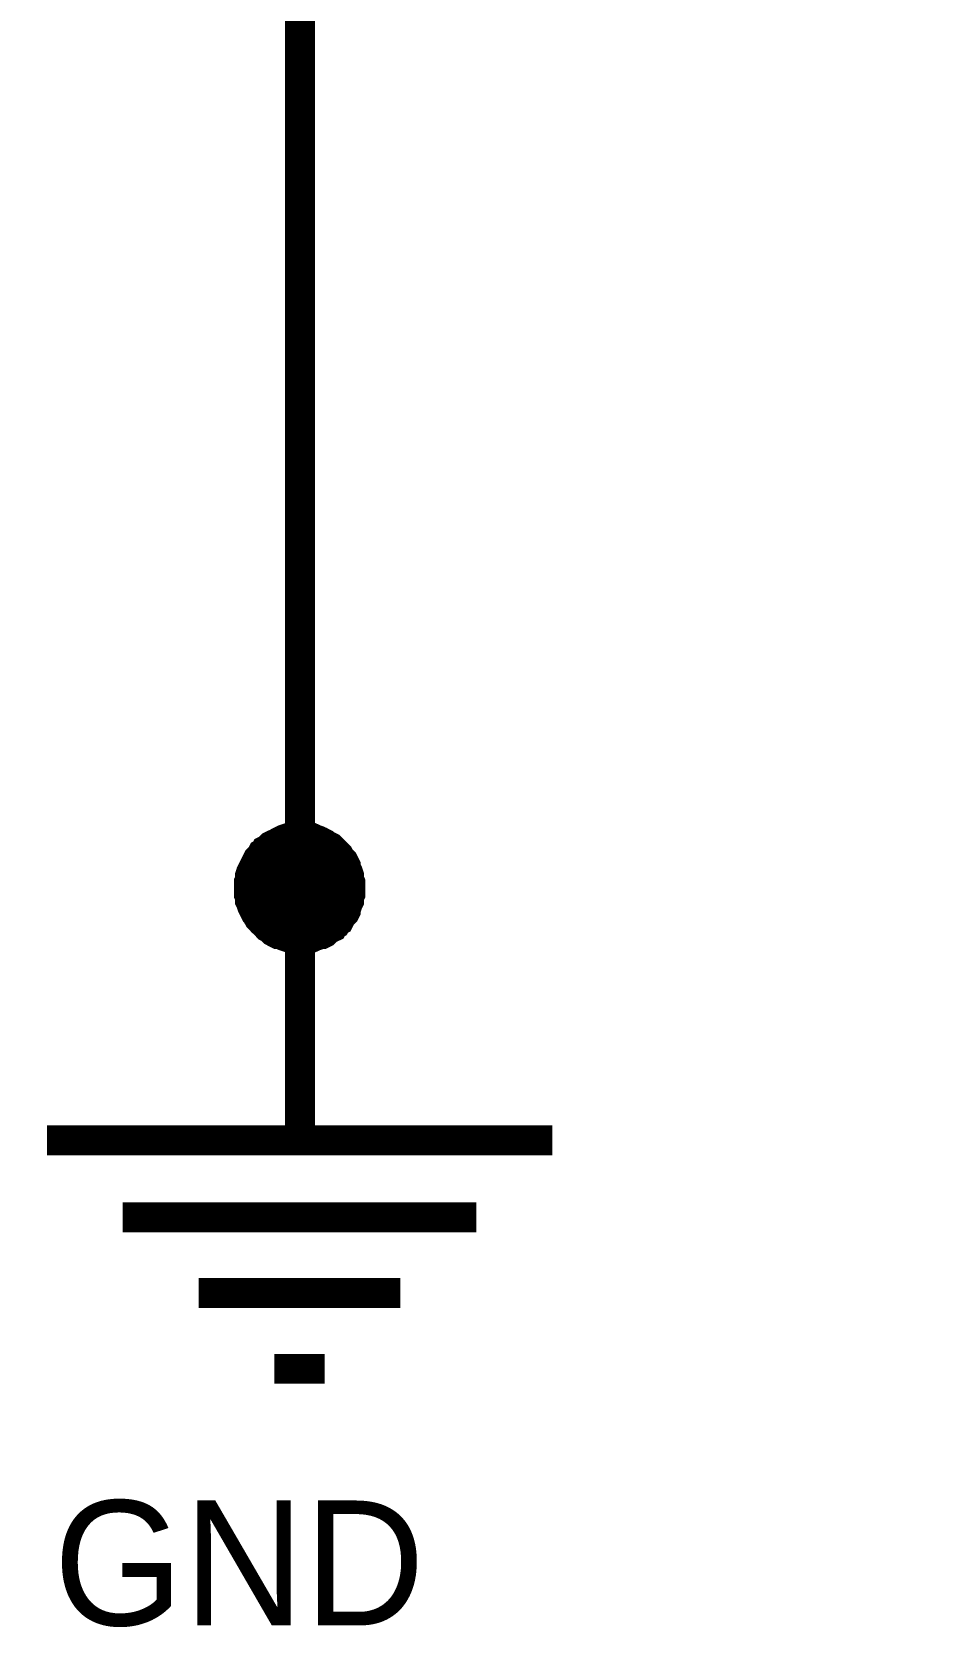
# Model space of a CAD drawing. Header units: millimetres. Extents: x 0 to 800, y 0 to 567.
# Drawn here: x 113.39 to 122.54, y 212.5 to 228.52 of the extents above; entities that cross this region are included whole.
import ezdxf

# ---------------------------------------------------------------- set-up
doc = ezdxf.new("R2010")
doc.units = ezdxf.units.MM
doc.layers.add('Sheet', color=255, linetype='Continuous')

msp = doc.modelspace()

# ---------------------------------------------------------------- linework, layer by layer
at = {"layer": 'Sheet'}
for points, const_width in [([(116.084, 219.922), (116.084, 229.263), (116.084, 229.319), (122.389, 229.319)], 0.3), ([(115.569, 219.922), (115.569, 219.945), (115.569, 219.978), (115.58, 220.001), (115.58, 220.023), (115.58, 220.045), (115.591, 220.079), (115.602, 220.101), (115.614, 220.124), (115.625, 220.146), (115.636, 220.169), (115.647, 220.191), (115.658, 220.213), (115.67, 220.225), (115.692, 220.247), (115.703, 220.269), (115.726, 220.281), (115.737, 220.303), (115.759, 220.314), (115.782, 220.337), (115.793, 220.348), (115.815, 220.359), (115.838, 220.37), (115.86, 220.381), (115.882, 220.393), (115.905, 220.404), (115.927, 220.415), (115.961, 220.426), (115.983, 220.426), (116.006, 220.426), (116.028, 220.437), (116.062, 220.437), (116.084, 220.437)], 0.3), ([(115.569, 219.922), (115.569, 219.945), (115.569, 219.978), (115.58, 220.001), (115.58, 220.023), (115.58, 220.045), (115.591, 220.079), (115.602, 220.101), (115.614, 220.124), (115.625, 220.146), (115.636, 220.169), (115.647, 220.191), (115.658, 220.213), (115.67, 220.225), (115.692, 220.247), (115.703, 220.269), (115.726, 220.281), (115.737, 220.303), (115.759, 220.314), (115.782, 220.337), (115.793, 220.348), (115.815, 220.359), (115.838, 220.37), (115.86, 220.381), (115.882, 220.393), (115.905, 220.404), (115.927, 220.415), (115.961, 220.426), (115.983, 220.426), (116.006, 220.426), (116.028, 220.437), (116.062, 220.437), (116.084, 220.437)], 0.3), ([(115.569, 219.922), (115.569, 219.945), (115.569, 219.978), (115.58, 220.001), (115.58, 220.023), (115.58, 220.045), (115.591, 220.079), (115.602, 220.101), (115.614, 220.124), (115.625, 220.146), (115.636, 220.169), (115.647, 220.191), (115.658, 220.213), (115.67, 220.225), (115.692, 220.247), (115.703, 220.269), (115.726, 220.281), (115.737, 220.303), (115.759, 220.314), (115.782, 220.337), (115.793, 220.348), (115.815, 220.359), (115.838, 220.37), (115.86, 220.381), (115.882, 220.393), (115.905, 220.404), (115.927, 220.415), (115.961, 220.426), (115.983, 220.426), (116.006, 220.426), (116.028, 220.437), (116.062, 220.437), (116.084, 220.437)], 0.3), ([(115.569, 219.922), (115.569, 219.945), (115.569, 219.978), (115.58, 220.001), (115.58, 220.023), (115.58, 220.045), (115.591, 220.079), (115.602, 220.101), (115.614, 220.124), (115.625, 220.146), (115.636, 220.169), (115.647, 220.191), (115.658, 220.213), (115.67, 220.225), (115.692, 220.247), (115.703, 220.269), (115.726, 220.281), (115.737, 220.303), (115.759, 220.314), (115.782, 220.337), (115.793, 220.348), (115.815, 220.359), (115.838, 220.37), (115.86, 220.381), (115.882, 220.393), (115.905, 220.404), (115.927, 220.415), (115.961, 220.426), (115.983, 220.426), (116.006, 220.426), (116.028, 220.437), (116.062, 220.437), (116.084, 220.437)], 0.3), ([(115.569, 219.922), (115.569, 219.945), (115.569, 219.978), (115.58, 220.001), (115.58, 220.023), (115.58, 220.045), (115.591, 220.079), (115.602, 220.101), (115.614, 220.124), (115.625, 220.146), (115.636, 220.169), (115.647, 220.191), (115.658, 220.213), (115.67, 220.225), (115.692, 220.247), (115.703, 220.269), (115.726, 220.281), (115.737, 220.303), (115.759, 220.314), (115.782, 220.337), (115.793, 220.348), (115.815, 220.359), (115.838, 220.37), (115.86, 220.381), (115.882, 220.393), (115.905, 220.404), (115.927, 220.415), (115.961, 220.426), (115.983, 220.426), (116.006, 220.426), (116.028, 220.437), (116.062, 220.437), (116.084, 220.437)], 0.3), ([(115.569, 219.922), (115.569, 219.945), (115.569, 219.978), (115.58, 220.001), (115.58, 220.023), (115.58, 220.045), (115.591, 220.079), (115.602, 220.101), (115.614, 220.124), (115.625, 220.146), (115.636, 220.169), (115.647, 220.191), (115.658, 220.213), (115.67, 220.225), (115.692, 220.247), (115.703, 220.269), (115.726, 220.281), (115.737, 220.303), (115.759, 220.314), (115.782, 220.337), (115.793, 220.348), (115.815, 220.359), (115.838, 220.37), (115.86, 220.381), (115.882, 220.393), (115.905, 220.404), (115.927, 220.415), (115.961, 220.426), (115.983, 220.426), (116.006, 220.426), (116.028, 220.437), (116.062, 220.437), (116.084, 220.437)], 0.3), ([(115.569, 219.922), (115.569, 219.945), (115.569, 219.978), (115.58, 220.001), (115.58, 220.023), (115.58, 220.045), (115.591, 220.079), (115.602, 220.101), (115.614, 220.124), (115.625, 220.146), (115.636, 220.169), (115.647, 220.191), (115.658, 220.213), (115.67, 220.225), (115.692, 220.247), (115.703, 220.269), (115.726, 220.281), (115.737, 220.303), (115.759, 220.314), (115.782, 220.337), (115.793, 220.348), (115.815, 220.359), (115.838, 220.37), (115.86, 220.381), (115.882, 220.393), (115.905, 220.404), (115.927, 220.415), (115.961, 220.426), (115.983, 220.426), (116.006, 220.426), (116.028, 220.437), (116.062, 220.437), (116.084, 220.437)], 0.0991), ([(115.569, 219.922), (115.569, 219.945), (115.569, 219.978), (115.58, 220.001), (115.58, 220.023), (115.58, 220.045), (115.591, 220.079), (115.602, 220.101), (115.614, 220.124), (115.625, 220.146), (115.636, 220.169), (115.647, 220.191), (115.658, 220.213), (115.67, 220.225), (115.692, 220.247), (115.703, 220.269), (115.726, 220.281), (115.737, 220.303), (115.759, 220.314), (115.782, 220.337), (115.793, 220.348), (115.815, 220.359), (115.838, 220.37), (115.86, 220.381), (115.882, 220.393), (115.905, 220.404), (115.927, 220.415), (115.961, 220.426), (115.983, 220.426), (116.006, 220.426), (116.028, 220.437), (116.062, 220.437), (116.084, 220.437)], 0.0991), ([(115.569, 219.922), (115.569, 219.945), (115.569, 219.978), (115.58, 220.001), (115.58, 220.023), (115.58, 220.045), (115.591, 220.079), (115.602, 220.101), (115.614, 220.124), (115.625, 220.146), (115.636, 220.169), (115.647, 220.191), (115.658, 220.213), (115.67, 220.225), (115.692, 220.247), (115.703, 220.269), (115.726, 220.281), (115.737, 220.303), (115.759, 220.314), (115.782, 220.337), (115.793, 220.348), (115.815, 220.359), (115.838, 220.37), (115.86, 220.381), (115.882, 220.393), (115.905, 220.404), (115.927, 220.415), (115.961, 220.426), (115.983, 220.426), (116.006, 220.426), (116.028, 220.437), (116.062, 220.437), (116.084, 220.437)], 0.0991), ([(115.569, 219.922), (115.569, 219.945), (115.569, 219.978), (115.58, 220.001), (115.58, 220.023), (115.58, 220.045), (115.591, 220.079), (115.602, 220.101), (115.614, 220.124), (115.625, 220.146), (115.636, 220.169), (115.647, 220.191), (115.658, 220.213), (115.67, 220.225), (115.692, 220.247), (115.703, 220.269), (115.726, 220.281), (115.737, 220.303), (115.759, 220.314), (115.782, 220.337), (115.793, 220.348), (115.815, 220.359), (115.838, 220.37), (115.86, 220.381), (115.882, 220.393), (115.905, 220.404), (115.927, 220.415), (115.961, 220.426), (115.983, 220.426), (116.006, 220.426), (116.028, 220.437), (116.062, 220.437), (116.084, 220.437)], 0.0991), ([(115.569, 219.922), (115.569, 219.945), (115.569, 219.978), (115.58, 220.001), (115.58, 220.023), (115.58, 220.045), (115.591, 220.079), (115.602, 220.101), (115.614, 220.124), (115.625, 220.146), (115.636, 220.169), (115.647, 220.191), (115.658, 220.213), (115.67, 220.225), (115.692, 220.247), (115.703, 220.269), (115.726, 220.281), (115.737, 220.303), (115.759, 220.314), (115.782, 220.337), (115.793, 220.348), (115.815, 220.359), (115.838, 220.37), (115.86, 220.381), (115.882, 220.393), (115.905, 220.404), (115.927, 220.415), (115.961, 220.426), (115.983, 220.426), (116.006, 220.426), (116.028, 220.437), (116.062, 220.437), (116.084, 220.437)], 0.0991), ([(115.569, 219.922), (115.569, 219.945), (115.569, 219.978), (115.58, 220.001), (115.58, 220.023), (115.58, 220.045), (115.591, 220.079), (115.602, 220.101), (115.614, 220.124), (115.625, 220.146), (115.636, 220.169), (115.647, 220.191), (115.658, 220.213), (115.67, 220.225), (115.692, 220.247), (115.703, 220.269), (115.726, 220.281), (115.737, 220.303), (115.759, 220.314), (115.782, 220.337), (115.793, 220.348), (115.815, 220.359), (115.838, 220.37), (115.86, 220.381), (115.882, 220.393), (115.905, 220.404), (115.927, 220.415), (115.961, 220.426), (115.983, 220.426), (116.006, 220.426), (116.028, 220.437), (116.062, 220.437), (116.084, 220.437)], 0.0991), ([(116.084, 220.437), (116.084, 220.437)], 0.3), ([(116.084, 220.437), (116.106, 220.437), (116.14, 220.437), (116.162, 220.426), (116.185, 220.426), (116.207, 220.426), (116.23, 220.415), (116.263, 220.404), (116.286, 220.393), (116.308, 220.381), (116.33, 220.37), (116.342, 220.359), (116.364, 220.348), (116.386, 220.337), (116.409, 220.314), (116.42, 220.303), (116.442, 220.281), (116.454, 220.269), (116.476, 220.247), (116.487, 220.225), (116.498, 220.213), (116.521, 220.191), (116.532, 220.169), (116.543, 220.146), (116.543, 220.124), (116.554, 220.101), (116.566, 220.079), (116.577, 220.045), (116.577, 220.023), (116.577, 220.001), (116.588, 219.978), (116.588, 219.945), (116.588, 219.922)], 0.3), ([(116.084, 220.437), (116.084, 220.437)], 0.3), ([(116.084, 220.437), (116.106, 220.437), (116.14, 220.437), (116.162, 220.426), (116.185, 220.426), (116.207, 220.426), (116.23, 220.415), (116.263, 220.404), (116.286, 220.393), (116.308, 220.381), (116.33, 220.37), (116.342, 220.359), (116.364, 220.348), (116.386, 220.337), (116.409, 220.314), (116.42, 220.303), (116.442, 220.281), (116.454, 220.269), (116.476, 220.247), (116.487, 220.225), (116.498, 220.213), (116.521, 220.191), (116.532, 220.169), (116.543, 220.146), (116.543, 220.124), (116.554, 220.101), (116.566, 220.079), (116.577, 220.045), (116.577, 220.023), (116.577, 220.001), (116.588, 219.978), (116.588, 219.945), (116.588, 219.922)], 0.3), ([(116.084, 220.437), (116.084, 220.437)], 0.3), ([(116.084, 220.437), (116.106, 220.437), (116.14, 220.437), (116.162, 220.426), (116.185, 220.426), (116.207, 220.426), (116.23, 220.415), (116.263, 220.404), (116.286, 220.393), (116.308, 220.381), (116.33, 220.37), (116.342, 220.359), (116.364, 220.348), (116.386, 220.337), (116.409, 220.314), (116.42, 220.303), (116.442, 220.281), (116.454, 220.269), (116.476, 220.247), (116.487, 220.225), (116.498, 220.213), (116.521, 220.191), (116.532, 220.169), (116.543, 220.146), (116.543, 220.124), (116.554, 220.101), (116.566, 220.079), (116.577, 220.045), (116.577, 220.023), (116.577, 220.001), (116.588, 219.978), (116.588, 219.945), (116.588, 219.922)], 0.3), ([(116.084, 220.437), (116.084, 220.437)], 0.3), ([(116.084, 220.437), (116.106, 220.437), (116.14, 220.437), (116.162, 220.426), (116.185, 220.426), (116.207, 220.426), (116.23, 220.415), (116.263, 220.404), (116.286, 220.393), (116.308, 220.381), (116.33, 220.37), (116.342, 220.359), (116.364, 220.348), (116.386, 220.337), (116.409, 220.314), (116.42, 220.303), (116.442, 220.281), (116.454, 220.269), (116.476, 220.247), (116.487, 220.225), (116.498, 220.213), (116.521, 220.191), (116.532, 220.169), (116.543, 220.146), (116.543, 220.124), (116.554, 220.101), (116.566, 220.079), (116.577, 220.045), (116.577, 220.023), (116.577, 220.001), (116.588, 219.978), (116.588, 219.945), (116.588, 219.922)], 0.3), ([(116.084, 220.437), (116.084, 220.437)], 0.3), ([(116.084, 220.437), (116.106, 220.437), (116.14, 220.437), (116.162, 220.426), (116.185, 220.426), (116.207, 220.426), (116.23, 220.415), (116.263, 220.404), (116.286, 220.393), (116.308, 220.381), (116.33, 220.37), (116.342, 220.359), (116.364, 220.348), (116.386, 220.337), (116.409, 220.314), (116.42, 220.303), (116.442, 220.281), (116.454, 220.269), (116.476, 220.247), (116.487, 220.225), (116.498, 220.213), (116.521, 220.191), (116.532, 220.169), (116.543, 220.146), (116.543, 220.124), (116.554, 220.101), (116.566, 220.079), (116.577, 220.045), (116.577, 220.023), (116.577, 220.001), (116.588, 219.978), (116.588, 219.945), (116.588, 219.922)], 0.3), ([(116.084, 220.437), (116.084, 220.437)], 0.3), ([(116.084, 220.437), (116.106, 220.437), (116.14, 220.437), (116.162, 220.426), (116.185, 220.426), (116.207, 220.426), (116.23, 220.415), (116.263, 220.404), (116.286, 220.393), (116.308, 220.381), (116.33, 220.37), (116.342, 220.359), (116.364, 220.348), (116.386, 220.337), (116.409, 220.314), (116.42, 220.303), (116.442, 220.281), (116.454, 220.269), (116.476, 220.247), (116.487, 220.225), (116.498, 220.213), (116.521, 220.191), (116.532, 220.169), (116.543, 220.146), (116.543, 220.124), (116.554, 220.101), (116.566, 220.079), (116.577, 220.045), (116.577, 220.023), (116.577, 220.001), (116.588, 219.978), (116.588, 219.945), (116.588, 219.922)], 0.3), ([(116.084, 220.437), (116.084, 220.437)], 0.0991), ([(116.084, 220.437), (116.106, 220.437), (116.14, 220.437), (116.162, 220.426), (116.185, 220.426), (116.207, 220.426), (116.23, 220.415), (116.263, 220.404), (116.286, 220.393), (116.308, 220.381), (116.33, 220.37), (116.342, 220.359), (116.364, 220.348), (116.386, 220.337), (116.409, 220.314), (116.42, 220.303), (116.442, 220.281), (116.454, 220.269), (116.476, 220.247), (116.487, 220.225), (116.498, 220.213), (116.521, 220.191), (116.532, 220.169), (116.543, 220.146), (116.543, 220.124), (116.554, 220.101), (116.566, 220.079), (116.577, 220.045), (116.577, 220.023), (116.577, 220.001), (116.588, 219.978), (116.588, 219.945), (116.588, 219.922)], 0.0991), ([(116.084, 220.437), (116.084, 220.437)], 0.0991), ([(116.084, 220.437), (116.106, 220.437), (116.14, 220.437), (116.162, 220.426), (116.185, 220.426), (116.207, 220.426), (116.23, 220.415), (116.263, 220.404), (116.286, 220.393), (116.308, 220.381), (116.33, 220.37), (116.342, 220.359), (116.364, 220.348), (116.386, 220.337), (116.409, 220.314), (116.42, 220.303), (116.442, 220.281), (116.454, 220.269), (116.476, 220.247), (116.487, 220.225), (116.498, 220.213), (116.521, 220.191), (116.532, 220.169), (116.543, 220.146), (116.543, 220.124), (116.554, 220.101), (116.566, 220.079), (116.577, 220.045), (116.577, 220.023), (116.577, 220.001), (116.588, 219.978), (116.588, 219.945), (116.588, 219.922)], 0.0991), ([(116.084, 220.437), (116.084, 220.437)], 0.0991), ([(116.084, 220.437), (116.106, 220.437), (116.14, 220.437), (116.162, 220.426), (116.185, 220.426), (116.207, 220.426), (116.23, 220.415), (116.263, 220.404), (116.286, 220.393), (116.308, 220.381), (116.33, 220.37), (116.342, 220.359), (116.364, 220.348), (116.386, 220.337), (116.409, 220.314), (116.42, 220.303), (116.442, 220.281), (116.454, 220.269), (116.476, 220.247), (116.487, 220.225), (116.498, 220.213), (116.521, 220.191), (116.532, 220.169), (116.543, 220.146), (116.543, 220.124), (116.554, 220.101), (116.566, 220.079), (116.577, 220.045), (116.577, 220.023), (116.577, 220.001), (116.588, 219.978), (116.588, 219.945), (116.588, 219.922)], 0.0991), ([(116.084, 220.437), (116.084, 220.437)], 0.0991), ([(116.084, 220.437), (116.106, 220.437), (116.14, 220.437), (116.162, 220.426), (116.185, 220.426), (116.207, 220.426), (116.23, 220.415), (116.263, 220.404), (116.286, 220.393), (116.308, 220.381), (116.33, 220.37), (116.342, 220.359), (116.364, 220.348), (116.386, 220.337), (116.409, 220.314), (116.42, 220.303), (116.442, 220.281), (116.454, 220.269), (116.476, 220.247), (116.487, 220.225), (116.498, 220.213), (116.521, 220.191), (116.532, 220.169), (116.543, 220.146), (116.543, 220.124), (116.554, 220.101), (116.566, 220.079), (116.577, 220.045), (116.577, 220.023), (116.577, 220.001), (116.588, 219.978), (116.588, 219.945), (116.588, 219.922)], 0.0991), ([(116.084, 220.437), (116.084, 220.437)], 0.0991), ([(116.084, 220.437), (116.106, 220.437), (116.14, 220.437), (116.162, 220.426), (116.185, 220.426), (116.207, 220.426), (116.23, 220.415), (116.263, 220.404), (116.286, 220.393), (116.308, 220.381), (116.33, 220.37), (116.342, 220.359), (116.364, 220.348), (116.386, 220.337), (116.409, 220.314), (116.42, 220.303), (116.442, 220.281), (116.454, 220.269), (116.476, 220.247), (116.487, 220.225), (116.498, 220.213), (116.521, 220.191), (116.532, 220.169), (116.543, 220.146), (116.543, 220.124), (116.554, 220.101), (116.566, 220.079), (116.577, 220.045), (116.577, 220.023), (116.577, 220.001), (116.588, 219.978), (116.588, 219.945), (116.588, 219.922)], 0.0991), ([(116.084, 220.437), (116.084, 220.437)], 0.0991), ([(116.084, 220.437), (116.106, 220.437), (116.14, 220.437), (116.162, 220.426), (116.185, 220.426), (116.207, 220.426), (116.23, 220.415), (116.263, 220.404), (116.286, 220.393), (116.308, 220.381), (116.33, 220.37), (116.342, 220.359), (116.364, 220.348), (116.386, 220.337), (116.409, 220.314), (116.42, 220.303), (116.442, 220.281), (116.454, 220.269), (116.476, 220.247), (116.487, 220.225), (116.498, 220.213), (116.521, 220.191), (116.532, 220.169), (116.543, 220.146), (116.543, 220.124), (116.554, 220.101), (116.566, 220.079), (116.577, 220.045), (116.577, 220.023), (116.577, 220.001), (116.588, 219.978), (116.588, 219.945), (116.588, 219.922)], 0.0991), ([(116.084, 219.418), (116.062, 219.418), (116.028, 219.418), (116.006, 219.43), (115.983, 219.43), (115.961, 219.43), (115.927, 219.441), (115.905, 219.452), (115.882, 219.463), (115.86, 219.463), (115.838, 219.474), (115.815, 219.486), (115.793, 219.508), (115.782, 219.519), (115.759, 219.53), (115.737, 219.553), (115.726, 219.564), (115.703, 219.586), (115.692, 219.598), (115.67, 219.62), (115.658, 219.642), (115.647, 219.665), (115.636, 219.676), (115.625, 219.698), (115.614, 219.721), (115.602, 219.743), (115.591, 219.777), (115.58, 219.799), (115.58, 219.821), (115.58, 219.844), (115.569, 219.866), (115.569, 219.9), (115.569, 219.922)], 0.3), ([(115.569, 219.922), (115.569, 219.922)], 0.3), ([(116.084, 219.418), (116.062, 219.418), (116.028, 219.418), (116.006, 219.43), (115.983, 219.43), (115.961, 219.43), (115.927, 219.441), (115.905, 219.452), (115.882, 219.463), (115.86, 219.463), (115.838, 219.474), (115.815, 219.486), (115.793, 219.508), (115.782, 219.519), (115.759, 219.53), (115.737, 219.553), (115.726, 219.564), (115.703, 219.586), (115.692, 219.598), (115.67, 219.62), (115.658, 219.642), (115.647, 219.665), (115.636, 219.676), (115.625, 219.698), (115.614, 219.721), (115.602, 219.743), (115.591, 219.777), (115.58, 219.799), (115.58, 219.821), (115.58, 219.844), (115.569, 219.866), (115.569, 219.9), (115.569, 219.922)], 0.3), ([(115.569, 219.922), (115.569, 219.922)], 0.3), ([(116.084, 219.418), (116.062, 219.418), (116.028, 219.418), (116.006, 219.43), (115.983, 219.43), (115.961, 219.43), (115.927, 219.441), (115.905, 219.452), (115.882, 219.463), (115.86, 219.463), (115.838, 219.474), (115.815, 219.486), (115.793, 219.508), (115.782, 219.519), (115.759, 219.53), (115.737, 219.553), (115.726, 219.564), (115.703, 219.586), (115.692, 219.598), (115.67, 219.62), (115.658, 219.642), (115.647, 219.665), (115.636, 219.676), (115.625, 219.698), (115.614, 219.721), (115.602, 219.743), (115.591, 219.777), (115.58, 219.799), (115.58, 219.821), (115.58, 219.844), (115.569, 219.866), (115.569, 219.9), (115.569, 219.922)], 0.3), ([(115.569, 219.922), (115.569, 219.922)], 0.3), ([(116.084, 219.418), (116.062, 219.418), (116.028, 219.418), (116.006, 219.43), (115.983, 219.43), (115.961, 219.43), (115.927, 219.441), (115.905, 219.452), (115.882, 219.463), (115.86, 219.463), (115.838, 219.474), (115.815, 219.486), (115.793, 219.508), (115.782, 219.519), (115.759, 219.53), (115.737, 219.553), (115.726, 219.564), (115.703, 219.586), (115.692, 219.598), (115.67, 219.62), (115.658, 219.642), (115.647, 219.665), (115.636, 219.676), (115.625, 219.698), (115.614, 219.721), (115.602, 219.743), (115.591, 219.777), (115.58, 219.799), (115.58, 219.821), (115.58, 219.844), (115.569, 219.866), (115.569, 219.9), (115.569, 219.922)], 0.3), ([(115.569, 219.922), (115.569, 219.922)], 0.3), ([(116.084, 219.418), (116.062, 219.418), (116.028, 219.418), (116.006, 219.43), (115.983, 219.43), (115.961, 219.43), (115.927, 219.441), (115.905, 219.452), (115.882, 219.463), (115.86, 219.463), (115.838, 219.474), (115.815, 219.486), (115.793, 219.508), (115.782, 219.519), (115.759, 219.53), (115.737, 219.553), (115.726, 219.564), (115.703, 219.586), (115.692, 219.598), (115.67, 219.62), (115.658, 219.642), (115.647, 219.665), (115.636, 219.676), (115.625, 219.698), (115.614, 219.721), (115.602, 219.743), (115.591, 219.777), (115.58, 219.799), (115.58, 219.821), (115.58, 219.844), (115.569, 219.866), (115.569, 219.9), (115.569, 219.922)], 0.3), ([(115.569, 219.922), (115.569, 219.922)], 0.3), ([(116.084, 219.418), (116.062, 219.418), (116.028, 219.418), (116.006, 219.43), (115.983, 219.43), (115.961, 219.43), (115.927, 219.441), (115.905, 219.452), (115.882, 219.463), (115.86, 219.463), (115.838, 219.474), (115.815, 219.486), (115.793, 219.508), (115.782, 219.519), (115.759, 219.53), (115.737, 219.553), (115.726, 219.564), (115.703, 219.586), (115.692, 219.598), (115.67, 219.62), (115.658, 219.642), (115.647, 219.665), (115.636, 219.676), (115.625, 219.698), (115.614, 219.721), (115.602, 219.743), (115.591, 219.777), (115.58, 219.799), (115.58, 219.821), (115.58, 219.844), (115.569, 219.866), (115.569, 219.9), (115.569, 219.922)], 0.3), ([(115.569, 219.922), (115.569, 219.922)], 0.3), ([(116.084, 219.418), (116.062, 219.418), (116.028, 219.418), (116.006, 219.43), (115.983, 219.43), (115.961, 219.43), (115.927, 219.441), (115.905, 219.452), (115.882, 219.463), (115.86, 219.463), (115.838, 219.474), (115.815, 219.486), (115.793, 219.508), (115.782, 219.519), (115.759, 219.53), (115.737, 219.553), (115.726, 219.564), (115.703, 219.586), (115.692, 219.598), (115.67, 219.62), (115.658, 219.642), (115.647, 219.665), (115.636, 219.676), (115.625, 219.698), (115.614, 219.721), (115.602, 219.743), (115.591, 219.777), (115.58, 219.799), (115.58, 219.821), (115.58, 219.844), (115.569, 219.866), (115.569, 219.9), (115.569, 219.922)], 0.0991), ([(115.569, 219.922), (115.569, 219.922)], 0.0991), ([(116.084, 219.418), (116.062, 219.418), (116.028, 219.418), (116.006, 219.43), (115.983, 219.43), (115.961, 219.43), (115.927, 219.441), (115.905, 219.452), (115.882, 219.463), (115.86, 219.463), (115.838, 219.474), (115.815, 219.486), (115.793, 219.508), (115.782, 219.519), (115.759, 219.53), (115.737, 219.553), (115.726, 219.564), (115.703, 219.586), (115.692, 219.598), (115.67, 219.62), (115.658, 219.642), (115.647, 219.665), (115.636, 219.676), (115.625, 219.698), (115.614, 219.721), (115.602, 219.743), (115.591, 219.777), (115.58, 219.799), (115.58, 219.821), (115.58, 219.844), (115.569, 219.866), (115.569, 219.9), (115.569, 219.922)], 0.0991), ([(115.569, 219.922), (115.569, 219.922)], 0.0991), ([(116.084, 219.418), (116.062, 219.418), (116.028, 219.418), (116.006, 219.43), (115.983, 219.43), (115.961, 219.43), (115.927, 219.441), (115.905, 219.452), (115.882, 219.463), (115.86, 219.463), (115.838, 219.474), (115.815, 219.486), (115.793, 219.508), (115.782, 219.519), (115.759, 219.53), (115.737, 219.553), (115.726, 219.564), (115.703, 219.586), (115.692, 219.598), (115.67, 219.62), (115.658, 219.642), (115.647, 219.665), (115.636, 219.676), (115.625, 219.698), (115.614, 219.721), (115.602, 219.743), (115.591, 219.777), (115.58, 219.799), (115.58, 219.821), (115.58, 219.844), (115.569, 219.866), (115.569, 219.9), (115.569, 219.922)], 0.0991), ([(115.569, 219.922), (115.569, 219.922)], 0.0991), ([(116.084, 219.418), (116.062, 219.418), (116.028, 219.418), (116.006, 219.43), (115.983, 219.43), (115.961, 219.43), (115.927, 219.441), (115.905, 219.452), (115.882, 219.463), (115.86, 219.463), (115.838, 219.474), (115.815, 219.486), (115.793, 219.508), (115.782, 219.519), (115.759, 219.53), (115.737, 219.553), (115.726, 219.564), (115.703, 219.586), (115.692, 219.598), (115.67, 219.62), (115.658, 219.642), (115.647, 219.665), (115.636, 219.676), (115.625, 219.698), (115.614, 219.721), (115.602, 219.743), (115.591, 219.777), (115.58, 219.799), (115.58, 219.821), (115.58, 219.844), (115.569, 219.866), (115.569, 219.9), (115.569, 219.922)], 0.0991), ([(115.569, 219.922), (115.569, 219.922)], 0.0991), ([(116.084, 219.418), (116.062, 219.418), (116.028, 219.418), (116.006, 219.43), (115.983, 219.43), (115.961, 219.43), (115.927, 219.441), (115.905, 219.452), (115.882, 219.463), (115.86, 219.463), (115.838, 219.474), (115.815, 219.486), (115.793, 219.508), (115.782, 219.519), (115.759, 219.53), (115.737, 219.553), (115.726, 219.564), (115.703, 219.586), (115.692, 219.598), (115.67, 219.62), (115.658, 219.642), (115.647, 219.665), (115.636, 219.676), (115.625, 219.698), (115.614, 219.721), (115.602, 219.743), (115.591, 219.777), (115.58, 219.799), (115.58, 219.821), (115.58, 219.844), (115.569, 219.866), (115.569, 219.9), (115.569, 219.922)], 0.0991), ([(115.569, 219.922), (115.569, 219.922)], 0.0991), ([(116.084, 219.418), (116.062, 219.418), (116.028, 219.418), (116.006, 219.43), (115.983, 219.43), (115.961, 219.43), (115.927, 219.441), (115.905, 219.452), (115.882, 219.463), (115.86, 219.463), (115.838, 219.474), (115.815, 219.486), (115.793, 219.508), (115.782, 219.519), (115.759, 219.53), (115.737, 219.553), (115.726, 219.564), (115.703, 219.586), (115.692, 219.598), (115.67, 219.62), (115.658, 219.642), (115.647, 219.665), (115.636, 219.676), (115.625, 219.698), (115.614, 219.721), (115.602, 219.743), (115.591, 219.777), (115.58, 219.799), (115.58, 219.821), (115.58, 219.844), (115.569, 219.866), (115.569, 219.9), (115.569, 219.922)], 0.0991), ([(115.569, 219.922), (115.569, 219.922)], 0.0991), ([(116.084, 219.922), (116.084, 217.391)], 0.3), ([(116.588, 219.922), (116.588, 219.9), (116.588, 219.866), (116.577, 219.844), (116.577, 219.821), (116.577, 219.799), (116.566, 219.777), (116.554, 219.743), (116.543, 219.721), (116.543, 219.698), (116.532, 219.676), (116.521, 219.665), (116.498, 219.642), (116.487, 219.62), (116.476, 219.598), (116.454, 219.586), (116.442, 219.564), (116.42, 219.553), (116.409, 219.53), (116.386, 219.519), (116.364, 219.508), (116.342, 219.486), (116.33, 219.474), (116.308, 219.463), (116.286, 219.463), (116.263, 219.452), (116.23, 219.441), (116.207, 219.43), (116.185, 219.43), (116.162, 219.43), (116.14, 219.418), (116.106, 219.418), (116.084, 219.418)], 0.3), ([(116.084, 219.922), (116.084, 217.391)], 0.3), ([(116.588, 219.922), (116.588, 219.9), (116.588, 219.866), (116.577, 219.844), (116.577, 219.821), (116.577, 219.799), (116.566, 219.777), (116.554, 219.743), (116.543, 219.721), (116.543, 219.698), (116.532, 219.676), (116.521, 219.665), (116.498, 219.642), (116.487, 219.62), (116.476, 219.598), (116.454, 219.586), (116.442, 219.564), (116.42, 219.553), (116.409, 219.53), (116.386, 219.519), (116.364, 219.508), (116.342, 219.486), (116.33, 219.474), (116.308, 219.463), (116.286, 219.463), (116.263, 219.452), (116.23, 219.441), (116.207, 219.43), (116.185, 219.43), (116.162, 219.43), (116.14, 219.418), (116.106, 219.418), (116.084, 219.418)], 0.3), ([(116.588, 219.922), (116.588, 219.9), (116.588, 219.866), (116.577, 219.844), (116.577, 219.821), (116.577, 219.799), (116.566, 219.777), (116.554, 219.743), (116.543, 219.721), (116.543, 219.698), (116.532, 219.676), (116.521, 219.665), (116.498, 219.642), (116.487, 219.62), (116.476, 219.598), (116.454, 219.586), (116.442, 219.564), (116.42, 219.553), (116.409, 219.53), (116.386, 219.519), (116.364, 219.508), (116.342, 219.486), (116.33, 219.474), (116.308, 219.463), (116.286, 219.463), (116.263, 219.452), (116.23, 219.441), (116.207, 219.43), (116.185, 219.43), (116.162, 219.43), (116.14, 219.418), (116.106, 219.418), (116.084, 219.418)], 0.3), ([(116.588, 219.922), (116.588, 219.9), (116.588, 219.866), (116.577, 219.844), (116.577, 219.821), (116.577, 219.799), (116.566, 219.777), (116.554, 219.743), (116.543, 219.721), (116.543, 219.698), (116.532, 219.676), (116.521, 219.665), (116.498, 219.642), (116.487, 219.62), (116.476, 219.598), (116.454, 219.586), (116.442, 219.564), (116.42, 219.553), (116.409, 219.53), (116.386, 219.519), (116.364, 219.508), (116.342, 219.486), (116.33, 219.474), (116.308, 219.463), (116.286, 219.463), (116.263, 219.452), (116.23, 219.441), (116.207, 219.43), (116.185, 219.43), (116.162, 219.43), (116.14, 219.418), (116.106, 219.418), (116.084, 219.418)], 0.3), ([(116.588, 219.922), (116.588, 219.9), (116.588, 219.866), (116.577, 219.844), (116.577, 219.821), (116.577, 219.799), (116.566, 219.777), (116.554, 219.743), (116.543, 219.721), (116.543, 219.698), (116.532, 219.676), (116.521, 219.665), (116.498, 219.642), (116.487, 219.62), (116.476, 219.598), (116.454, 219.586), (116.442, 219.564), (116.42, 219.553), (116.409, 219.53), (116.386, 219.519), (116.364, 219.508), (116.342, 219.486), (116.33, 219.474), (116.308, 219.463), (116.286, 219.463), (116.263, 219.452), (116.23, 219.441), (116.207, 219.43), (116.185, 219.43), (116.162, 219.43), (116.14, 219.418), (116.106, 219.418), (116.084, 219.418)], 0.3), ([(116.588, 219.922), (116.588, 219.9), (116.588, 219.866), (116.577, 219.844), (116.577, 219.821), (116.577, 219.799), (116.566, 219.777), (116.554, 219.743), (116.543, 219.721), (116.543, 219.698), (116.532, 219.676), (116.521, 219.665), (116.498, 219.642), (116.487, 219.62), (116.476, 219.598), (116.454, 219.586), (116.442, 219.564), (116.42, 219.553), (116.409, 219.53), (116.386, 219.519), (116.364, 219.508), (116.342, 219.486), (116.33, 219.474), (116.308, 219.463), (116.286, 219.463), (116.263, 219.452), (116.23, 219.441), (116.207, 219.43), (116.185, 219.43), (116.162, 219.43), (116.14, 219.418), (116.106, 219.418), (116.084, 219.418)], 0.3), ([(116.588, 219.922), (116.588, 219.9), (116.588, 219.866), (116.577, 219.844), (116.577, 219.821), (116.577, 219.799), (116.566, 219.777), (116.554, 219.743), (116.543, 219.721), (116.543, 219.698), (116.532, 219.676), (116.521, 219.665), (116.498, 219.642), (116.487, 219.62), (116.476, 219.598), (116.454, 219.586), (116.442, 219.564), (116.42, 219.553), (116.409, 219.53), (116.386, 219.519), (116.364, 219.508), (116.342, 219.486), (116.33, 219.474), (116.308, 219.463), (116.286, 219.463), (116.263, 219.452), (116.23, 219.441), (116.207, 219.43), (116.185, 219.43), (116.162, 219.43), (116.14, 219.418), (116.106, 219.418), (116.084, 219.418)], 0.0991), ([(116.588, 219.922), (116.588, 219.9), (116.588, 219.866), (116.577, 219.844), (116.577, 219.821), (116.577, 219.799), (116.566, 219.777), (116.554, 219.743), (116.543, 219.721), (116.543, 219.698), (116.532, 219.676), (116.521, 219.665), (116.498, 219.642), (116.487, 219.62), (116.476, 219.598), (116.454, 219.586), (116.442, 219.564), (116.42, 219.553), (116.409, 219.53), (116.386, 219.519), (116.364, 219.508), (116.342, 219.486), (116.33, 219.474), (116.308, 219.463), (116.286, 219.463), (116.263, 219.452), (116.23, 219.441), (116.207, 219.43), (116.185, 219.43), (116.162, 219.43), (116.14, 219.418), (116.106, 219.418), (116.084, 219.418)], 0.0991), ([(116.588, 219.922), (116.588, 219.9), (116.588, 219.866), (116.577, 219.844), (116.577, 219.821), (116.577, 219.799), (116.566, 219.777), (116.554, 219.743), (116.543, 219.721), (116.543, 219.698), (116.532, 219.676), (116.521, 219.665), (116.498, 219.642), (116.487, 219.62), (116.476, 219.598), (116.454, 219.586), (116.442, 219.564), (116.42, 219.553), (116.409, 219.53), (116.386, 219.519), (116.364, 219.508), (116.342, 219.486), (116.33, 219.474), (116.308, 219.463), (116.286, 219.463), (116.263, 219.452), (116.23, 219.441), (116.207, 219.43), (116.185, 219.43), (116.162, 219.43), (116.14, 219.418), (116.106, 219.418), (116.084, 219.418)], 0.0991), ([(116.588, 219.922), (116.588, 219.9), (116.588, 219.866), (116.577, 219.844), (116.577, 219.821), (116.577, 219.799), (116.566, 219.777), (116.554, 219.743), (116.543, 219.721), (116.543, 219.698), (116.532, 219.676), (116.521, 219.665), (116.498, 219.642), (116.487, 219.62), (116.476, 219.598), (116.454, 219.586), (116.442, 219.564), (116.42, 219.553), (116.409, 219.53), (116.386, 219.519), (116.364, 219.508), (116.342, 219.486), (116.33, 219.474), (116.308, 219.463), (116.286, 219.463), (116.263, 219.452), (116.23, 219.441), (116.207, 219.43), (116.185, 219.43), (116.162, 219.43), (116.14, 219.418), (116.106, 219.418), (116.084, 219.418)], 0.0991), ([(116.588, 219.922), (116.588, 219.9), (116.588, 219.866), (116.577, 219.844), (116.577, 219.821), (116.577, 219.799), (116.566, 219.777), (116.554, 219.743), (116.543, 219.721), (116.543, 219.698), (116.532, 219.676), (116.521, 219.665), (116.498, 219.642), (116.487, 219.62), (116.476, 219.598), (116.454, 219.586), (116.442, 219.564), (116.42, 219.553), (116.409, 219.53), (116.386, 219.519), (116.364, 219.508), (116.342, 219.486), (116.33, 219.474), (116.308, 219.463), (116.286, 219.463), (116.263, 219.452), (116.23, 219.441), (116.207, 219.43), (116.185, 219.43), (116.162, 219.43), (116.14, 219.418), (116.106, 219.418), (116.084, 219.418)], 0.0991), ([(116.588, 219.922), (116.588, 219.9), (116.588, 219.866), (116.577, 219.844), (116.577, 219.821), (116.577, 219.799), (116.566, 219.777), (116.554, 219.743), (116.543, 219.721), (116.543, 219.698), (116.532, 219.676), (116.521, 219.665), (116.498, 219.642), (116.487, 219.62), (116.476, 219.598), (116.454, 219.586), (116.442, 219.564), (116.42, 219.553), (116.409, 219.53), (116.386, 219.519), (116.364, 219.508), (116.342, 219.486), (116.33, 219.474), (116.308, 219.463), (116.286, 219.463), (116.263, 219.452), (116.23, 219.441), (116.207, 219.43), (116.185, 219.43), (116.162, 219.43), (116.14, 219.418), (116.106, 219.418), (116.084, 219.418)], 0.0991), ([(116.588, 219.922), (116.588, 219.922), (116.588, 219.922), (116.588, 219.922), (116.588, 219.922), (116.588, 219.922), (116.588, 219.922), (116.588, 219.922), (116.588, 219.922), (116.588, 219.922), (116.588, 219.922), (116.588, 219.922), (116.588, 219.922), (116.588, 219.922), (116.588, 219.922), (116.588, 219.922), (116.588, 219.922), (116.588, 219.922), (116.588, 219.922), (116.588, 219.922), (116.588, 219.922), (116.588, 219.922), (116.588, 219.922), (116.588, 219.922), (116.588, 219.922), (116.588, 219.922), (116.588, 219.922), (116.588, 219.922), (116.588, 219.922), (116.588, 219.922), (116.588, 219.922), (116.588, 219.922), (116.588, 219.922)], 0.3), ([(116.588, 219.922), (116.588, 219.922)], 0.3), ([(116.588, 219.922), (116.588, 219.922), (116.588, 219.922), (116.588, 219.922), (116.588, 219.922), (116.588, 219.922), (116.588, 219.922), (116.588, 219.922), (116.588, 219.922), (116.588, 219.922), (116.588, 219.922), (116.588, 219.922), (116.588, 219.922), (116.588, 219.922), (116.588, 219.922), (116.588, 219.922), (116.588, 219.922), (116.588, 219.922), (116.588, 219.922), (116.588, 219.922), (116.588, 219.922), (116.588, 219.922), (116.588, 219.922), (116.588, 219.922), (116.588, 219.922), (116.588, 219.922), (116.588, 219.922), (116.588, 219.922), (116.588, 219.922), (116.588, 219.922), (116.588, 219.922), (116.588, 219.922), (116.588, 219.922)], 0.3), ([(116.588, 219.922), (116.588, 219.922)], 0.3), ([(116.588, 219.922), (116.588, 219.922), (116.588, 219.922), (116.588, 219.922), (116.588, 219.922), (116.588, 219.922), (116.588, 219.922), (116.588, 219.922), (116.588, 219.922), (116.588, 219.922), (116.588, 219.922), (116.588, 219.922), (116.588, 219.922), (116.588, 219.922), (116.588, 219.922), (116.588, 219.922), (116.588, 219.922), (116.588, 219.922), (116.588, 219.922), (116.588, 219.922), (116.588, 219.922), (116.588, 219.922), (116.588, 219.922), (116.588, 219.922), (116.588, 219.922), (116.588, 219.922), (116.588, 219.922), (116.588, 219.922), (116.588, 219.922), (116.588, 219.922), (116.588, 219.922), (116.588, 219.922), (116.588, 219.922)], 0.3), ([(116.588, 219.922), (116.588, 219.922)], 0.3), ([(116.588, 219.922), (116.588, 219.922), (116.588, 219.922), (116.588, 219.922), (116.588, 219.922), (116.588, 219.922), (116.588, 219.922), (116.588, 219.922), (116.588, 219.922), (116.588, 219.922), (116.588, 219.922), (116.588, 219.922), (116.588, 219.922), (116.588, 219.922), (116.588, 219.922), (116.588, 219.922), (116.588, 219.922), (116.588, 219.922), (116.588, 219.922), (116.588, 219.922), (116.588, 219.922), (116.588, 219.922), (116.588, 219.922), (116.588, 219.922), (116.588, 219.922), (116.588, 219.922), (116.588, 219.922), (116.588, 219.922), (116.588, 219.922), (116.588, 219.922), (116.588, 219.922), (116.588, 219.922), (116.588, 219.922)], 0.3), ([(116.588, 219.922), (116.588, 219.922)], 0.3), ([(116.588, 219.922), (116.588, 219.922), (116.588, 219.922), (116.588, 219.922), (116.588, 219.922), (116.588, 219.922), (116.588, 219.922), (116.588, 219.922), (116.588, 219.922), (116.588, 219.922), (116.588, 219.922), (116.588, 219.922), (116.588, 219.922), (116.588, 219.922), (116.588, 219.922), (116.588, 219.922), (116.588, 219.922), (116.588, 219.922), (116.588, 219.922), (116.588, 219.922), (116.588, 219.922), (116.588, 219.922), (116.588, 219.922), (116.588, 219.922), (116.588, 219.922), (116.588, 219.922), (116.588, 219.922), (116.588, 219.922), (116.588, 219.922), (116.588, 219.922), (116.588, 219.922), (116.588, 219.922), (116.588, 219.922)], 0.3), ([(116.588, 219.922), (116.588, 219.922)], 0.3), ([(116.588, 219.922), (116.588, 219.922), (116.588, 219.922), (116.588, 219.922), (116.588, 219.922), (116.588, 219.922), (116.588, 219.922), (116.588, 219.922), (116.588, 219.922), (116.588, 219.922), (116.588, 219.922), (116.588, 219.922), (116.588, 219.922), (116.588, 219.922), (116.588, 219.922), (116.588, 219.922), (116.588, 219.922), (116.588, 219.922), (116.588, 219.922), (116.588, 219.922), (116.588, 219.922), (116.588, 219.922), (116.588, 219.922), (116.588, 219.922), (116.588, 219.922), (116.588, 219.922), (116.588, 219.922), (116.588, 219.922), (116.588, 219.922), (116.588, 219.922), (116.588, 219.922), (116.588, 219.922), (116.588, 219.922)], 0.3), ([(116.588, 219.922), (116.588, 219.922)], 0.3), ([(116.588, 219.922), (116.588, 219.922), (116.588, 219.922), (116.588, 219.922), (116.588, 219.922), (116.588, 219.922), (116.588, 219.922), (116.588, 219.922), (116.588, 219.922), (116.588, 219.922), (116.588, 219.922), (116.588, 219.922), (116.588, 219.922), (116.588, 219.922), (116.588, 219.922), (116.588, 219.922), (116.588, 219.922), (116.588, 219.922), (116.588, 219.922), (116.588, 219.922), (116.588, 219.922), (116.588, 219.922), (116.588, 219.922), (116.588, 219.922), (116.588, 219.922), (116.588, 219.922), (116.588, 219.922), (116.588, 219.922), (116.588, 219.922), (116.588, 219.922), (116.588, 219.922), (116.588, 219.922), (116.588, 219.922)], 0.0991), ([(116.588, 219.922), (116.588, 219.922)], 0.0991), ([(116.588, 219.922), (116.588, 219.922), (116.588, 219.922), (116.588, 219.922), (116.588, 219.922), (116.588, 219.922), (116.588, 219.922), (116.588, 219.922), (116.588, 219.922), (116.588, 219.922), (116.588, 219.922), (116.588, 219.922), (116.588, 219.922), (116.588, 219.922), (116.588, 219.922), (116.588, 219.922), (116.588, 219.922), (116.588, 219.922), (116.588, 219.922), (116.588, 219.922), (116.588, 219.922), (116.588, 219.922), (116.588, 219.922), (116.588, 219.922), (116.588, 219.922), (116.588, 219.922), (116.588, 219.922), (116.588, 219.922), (116.588, 219.922), (116.588, 219.922), (116.588, 219.922), (116.588, 219.922), (116.588, 219.922)], 0.0991), ([(116.588, 219.922), (116.588, 219.922)], 0.0991), ([(116.588, 219.922), (116.588, 219.922), (116.588, 219.922), (116.588, 219.922), (116.588, 219.922), (116.588, 219.922), (116.588, 219.922), (116.588, 219.922), (116.588, 219.922), (116.588, 219.922), (116.588, 219.922), (116.588, 219.922), (116.588, 219.922), (116.588, 219.922), (116.588, 219.922), (116.588, 219.922), (116.588, 219.922), (116.588, 219.922), (116.588, 219.922), (116.588, 219.922), (116.588, 219.922), (116.588, 219.922), (116.588, 219.922), (116.588, 219.922), (116.588, 219.922), (116.588, 219.922), (116.588, 219.922), (116.588, 219.922), (116.588, 219.922), (116.588, 219.922), (116.588, 219.922), (116.588, 219.922), (116.588, 219.922)], 0.0991), ([(116.588, 219.922), (116.588, 219.922)], 0.0991), ([(116.588, 219.922), (116.588, 219.922), (116.588, 219.922), (116.588, 219.922), (116.588, 219.922), (116.588, 219.922), (116.588, 219.922), (116.588, 219.922), (116.588, 219.922), (116.588, 219.922), (116.588, 219.922), (116.588, 219.922), (116.588, 219.922), (116.588, 219.922), (116.588, 219.922), (116.588, 219.922), (116.588, 219.922), (116.588, 219.922), (116.588, 219.922), (116.588, 219.922), (116.588, 219.922), (116.588, 219.922), (116.588, 219.922), (116.588, 219.922), (116.588, 219.922), (116.588, 219.922), (116.588, 219.922), (116.588, 219.922), (116.588, 219.922), (116.588, 219.922), (116.588, 219.922), (116.588, 219.922), (116.588, 219.922)], 0.0991), ([(116.588, 219.922), (116.588, 219.922)], 0.0991), ([(116.588, 219.922), (116.588, 219.922), (116.588, 219.922), (116.588, 219.922), (116.588, 219.922), (116.588, 219.922), (116.588, 219.922), (116.588, 219.922), (116.588, 219.922), (116.588, 219.922), (116.588, 219.922), (116.588, 219.922), (116.588, 219.922), (116.588, 219.922), (116.588, 219.922), (116.588, 219.922), (116.588, 219.922), (116.588, 219.922), (116.588, 219.922), (116.588, 219.922), (116.588, 219.922), (116.588, 219.922), (116.588, 219.922), (116.588, 219.922), (116.588, 219.922), (116.588, 219.922), (116.588, 219.922), (116.588, 219.922), (116.588, 219.922), (116.588, 219.922), (116.588, 219.922), (116.588, 219.922), (116.588, 219.922)], 0.0991), ([(116.588, 219.922), (116.588, 219.922)], 0.0991), ([(116.588, 219.922), (116.588, 219.922), (116.588, 219.922), (116.588, 219.922), (116.588, 219.922), (116.588, 219.922), (116.588, 219.922), (116.588, 219.922), (116.588, 219.922), (116.588, 219.922), (116.588, 219.922), (116.588, 219.922), (116.588, 219.922), (116.588, 219.922), (116.588, 219.922), (116.588, 219.922), (116.588, 219.922), (116.588, 219.922), (116.588, 219.922), (116.588, 219.922), (116.588, 219.922), (116.588, 219.922), (116.588, 219.922), (116.588, 219.922), (116.588, 219.922), (116.588, 219.922), (116.588, 219.922), (116.588, 219.922), (116.588, 219.922), (116.588, 219.922), (116.588, 219.922), (116.588, 219.922), (116.588, 219.922)], 0.0991), ([(116.588, 219.922), (116.588, 219.922)], 0.0991), ([(113.542, 217.391), (118.615, 217.391)], 0.3), ([(113.542, 217.391), (118.615, 217.391)], 0.3), ([(114.303, 216.618), (117.853, 216.618)], 0.3), ([(114.303, 216.618), (117.853, 216.618)], 0.3), ([(115.065, 215.857), (117.092, 215.857)], 0.3), ([(115.065, 215.857), (117.092, 215.857)], 0.3), ([(115.826, 215.095), (116.33, 215.095)], 0.3), ([(115.826, 215.095), (116.33, 215.095)], 0.3)]:
    msp.add_lwpolyline(points, dxfattribs=dict(at, const_width=const_width))
at = {"layer": 'Sheet', "const_width": 0.508}
msp.add_lwpolyline([(115.821, 219.93, 1), (116.329, 219.93, 1)], format="xyb", close=True, dxfattribs=at)

# ---------------------------------------------------------------- texts
at = {"layer": 'Sheet'}
msp.add_text('GND', height=1.2543, dxfattribs=at).set_placement((113.609, 212.519))
msp.add_text('GND', height=1.2543, dxfattribs=at).set_placement((113.609, 212.519))

doc.saveas('drawing.dxf')
